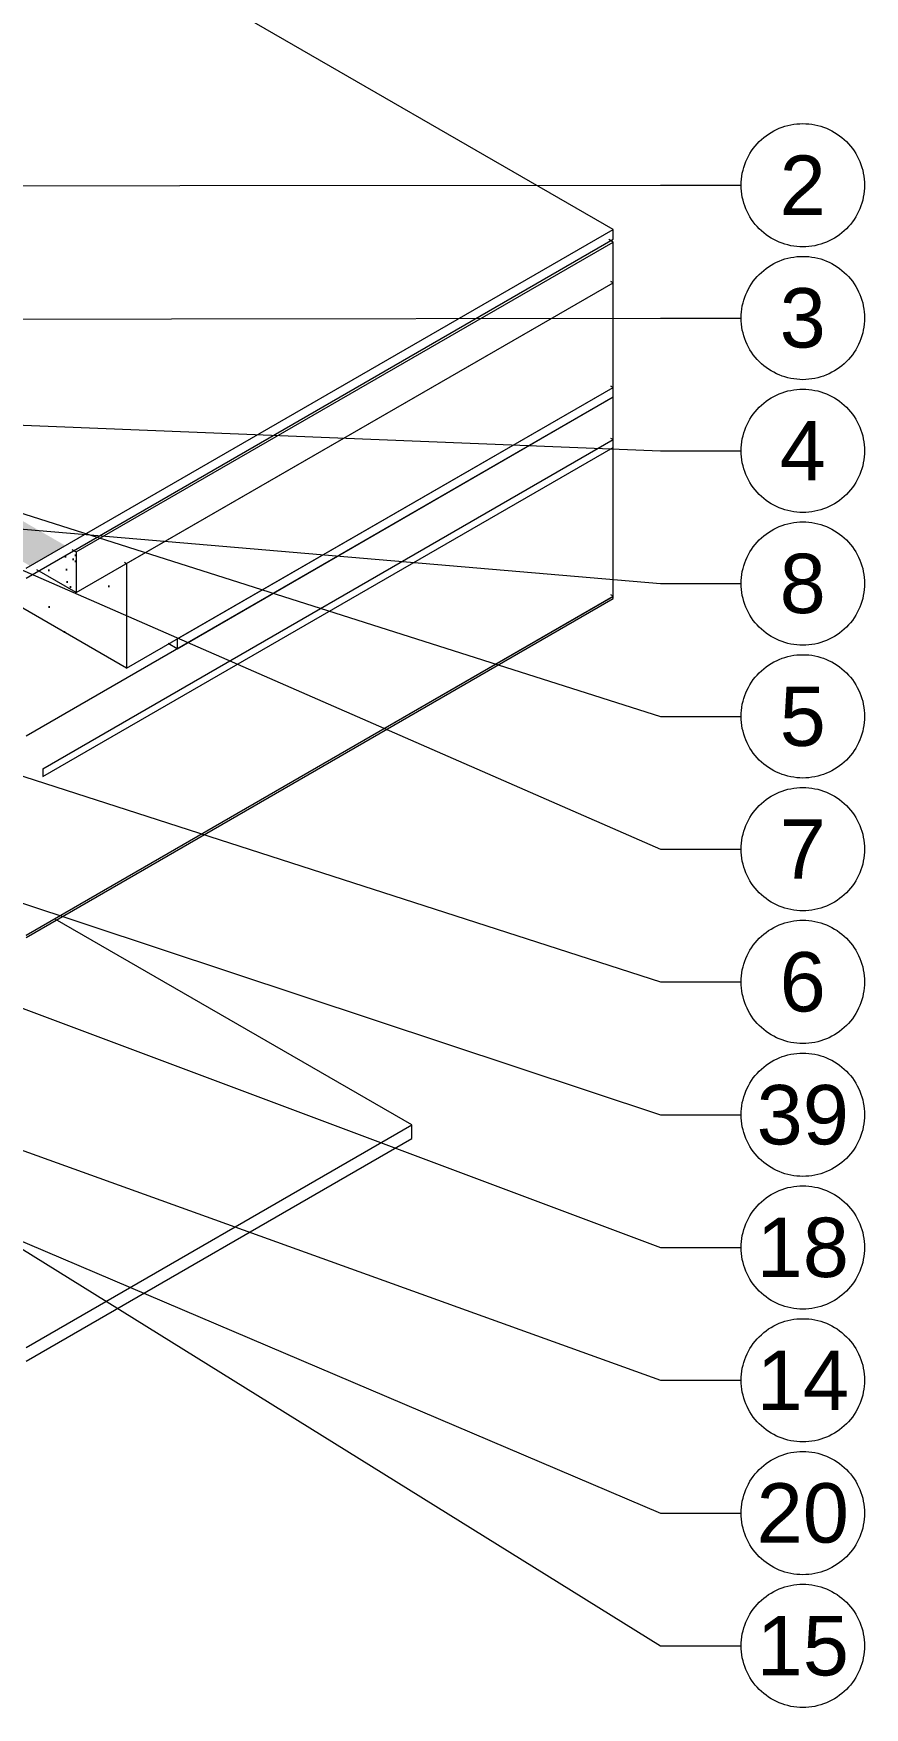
# Model space of a CAD drawing. Header units: millimetres. Extents: x 0 to 5940, y 0 to 8400.
# Drawn here: x 2229 to 2930, y 5508 to 6920 of the extents above; entities that cross this region are included whole.
import ezdxf

# ---------------------------------------------------------------- set-up
doc = ezdxf.new("R2010")
doc.units = ezdxf.units.MM
doc.header["$LTSCALE"] = 20
for name, color, linetype in [('1-CORTE-LINEAS', 7, 'Continuous'), ('2-DETALLES-ARISTAS', 7, 'Continuous'), ('2-DETALLES-RAYADOS', 8, 'Continuous'), ('3-TEXTOS', 7, 'Continuous')]:
    doc.layers.add(name, color=color, linetype=linetype)
doc.styles.add('ARIAL', font='arial.ttf')

msp = doc.modelspace()

# ---------------------------------------------------------------- hatches: boundary and pattern name
at = {"layer": '2-DETALLES-RAYADOS'}
h = msp.add_hatch(dxfattribs=at)
h.set_pattern_fill('AR-SAND', scale=0.4)
h.paths.add_polyline_path([(1931.5, 6674.3), (1931, 6673.8), (1930.5, 6673.3), (1930, 6672.9), (1929.4, 6672.5), (1928.8, 6672.2), (1928.1, 6672), (1927.5, 6671.8), (1926.8, 6671.7), (1926.1, 6671.7), (1925.4, 6671.7), (1924.7, 6671.8), (1924.1, 6672), (1923.4, 6672.2), (1922.8, 6672.5), (1922.2, 6672.9), (1921.7, 6673.3), (1921.1, 6673.8), (1920.7, 6674.3), (1920.3, 6674.8), (1919.9, 6675.4), (1919.6, 6676), (1919.4, 6676.7), (1919.2, 6677.3), (1919.1, 6678), (1919.1, 6678.7), (1919.1, 6679.4), (1919.2, 6680.1), (1919.4, 6680.7), (1919.6, 6681.4), (1919.9, 6682), (1920, 6682.2), (1535.8, 6904.1), (1535.8, 6869.8), (1535.8, 6869.8), (1535.8, 6869.8), (2226.6, 6470.9), (2256.3, 6488), (1932.1, 6675.2), (1931.9, 6674.8)])
h.paths.add_polyline_path([(1692.1, 6803.1), (1691.9, 6802.5), (1691.5, 6801.9), (1691.1, 6801.3), (1690.6, 6800.8), (1690.1, 6800.3), (1689.6, 6799.9), (1689, 6799.6), (1688.4, 6799.3), (1687.7, 6799.1), (1687, 6798.9), (1686.4, 6798.8), (1685.7, 6798.8), (1685, 6798.8), (1684.3, 6798.9), (1683.6, 6799.1), (1683, 6799.3), (1682.4, 6799.6), (1681.8, 6799.9), (1681.2, 6800.3), (1680.7, 6800.8), (1680.3, 6801.3), (1679.9, 6801.9), (1679.5, 6802.5), (1679.2, 6803.1), (1679, 6803.7), (1678.8, 6804.4), (1678.7, 6805.1), (1678.7, 6805.8), (1678.7, 6806.4), (1678.8, 6807.1), (1679, 6807.8), (1679.2, 6808.4), (1679.5, 6809.1), (1679.9, 6809.6), (1680.3, 6810.2), (1680.7, 6810.7), (1681.2, 6811.2), (1681.8, 6811.6), (1682.4, 6811.9), (1683, 6812.2), (1683.6, 6812.5), (1684.3, 6812.6), (1685, 6812.7), (1685.7, 6812.8), (1686.4, 6812.7), (1687, 6812.6), (1687.7, 6812.5), (1688.4, 6812.2), (1689, 6811.9), (1689.6, 6811.6), (1690.1, 6811.2), (1690.6, 6810.7), (1691.1, 6810.2), (1691.5, 6809.6), (1691.9, 6809.1), (1692.1, 6808.4), (1692.4, 6807.8), (1692.5, 6807.1), (1692.6, 6806.4), (1692.7, 6805.8), (1692.6, 6805.1), (1692.5, 6804.4), (1692.4, 6803.7)])
h.paths.add_polyline_path([(2046.1, 6595.7), (2045.9, 6595), (2045.7, 6594.4), (2045.4, 6593.8), (2045.1, 6593.2), (2044.6, 6592.6), (2044.2, 6592.1), (2043.7, 6591.6), (2043.1, 6591.2), (2042.5, 6590.9), (2041.9, 6590.6), (2041.3, 6590.4), (2040.6, 6590.2), (2039.9, 6590.1), (2039.2, 6590.1), (2038.5, 6590.1), (2037.9, 6590.2), (2037.2, 6590.4), (2036.6, 6590.6), (2035.9, 6590.9), (2035.3, 6591.2), (2034.8, 6591.6), (2034.3, 6592.1), (2033.8, 6592.6), (2033.4, 6593.2), (2033.1, 6593.8), (2032.8, 6594.4), (2032.5, 6595), (2032.4, 6595.7), (2032.3, 6596.4), (2032.2, 6597.1), (2032.3, 6597.7), (2032.4, 6598.4), (2032.5, 6599.1), (2032.8, 6599.7), (2033.1, 6600.4), (2033.4, 6600.9), (2033.8, 6601.5), (2034.3, 6602), (2034.8, 6602.5), (2035.3, 6602.9), (2035.9, 6603.2), (2036.6, 6603.5), (2037.2, 6603.8), (2037.9, 6603.9), (2038.5, 6604), (2039.2, 6604.1), (2039.9, 6604), (2040.6, 6603.9), (2041.3, 6603.8), (2041.9, 6603.5), (2042.5, 6603.2), (2043.1, 6602.9), (2043.7, 6602.5), (2044.2, 6602), (2044.6, 6601.5), (2045.1, 6600.9), (2045.4, 6600.4), (2045.7, 6599.7), (2045.9, 6599.1), (2046.1, 6598.4), (2046.2, 6597.7), (2046.2, 6597.1), (2046.2, 6596.4)])
h.paths.add_polyline_path([(2159.3, 6536), (2159.2, 6535.3), (2159.1, 6534.6), (2158.8, 6534), (2158.5, 6533.3), (2158.2, 6532.8), (2157.8, 6532.2), (2157.3, 6531.7), (2156.8, 6531.2), (2156.3, 6530.8), (2155.7, 6530.5), (2155, 6530.2), (2154.4, 6529.9), (2153.7, 6529.8), (2153.1, 6529.7), (2152.4, 6529.6), (2151.7, 6529.7), (2151, 6529.8), (2150.3, 6529.9), (2149.7, 6530.2), (2149.1, 6530.5), (2148.5, 6530.8), (2147.9, 6531.2), (2147.4, 6531.7), (2147, 6532.2), (2146.5, 6532.8), (2146.2, 6533.3), (2145.9, 6534), (2145.7, 6534.6), (2145.5, 6535.3), (2145.4, 6536), (2145.4, 6536.6), (2145.4, 6537.3), (2145.5, 6538), (2145.7, 6538.7), (2145.9, 6539.3), (2146.2, 6539.9), (2146.5, 6540.5), (2147, 6541.1), (2147.4, 6541.6), (2147.9, 6542.1), (2148.5, 6542.5), (2149.1, 6542.8), (2149.7, 6543.1), (2150.3, 6543.3), (2151, 6543.5), (2151.7, 6543.6), (2152.4, 6543.6), (2153.1, 6543.6), (2153.7, 6543.5), (2154.4, 6543.3), (2155, 6543.1), (2155.7, 6542.8), (2156.3, 6542.5), (2156.8, 6542.1), (2157.3, 6541.6), (2157.8, 6541.1), (2158.2, 6540.5), (2158.5, 6539.9), (2158.8, 6539.3), (2159.1, 6538.7), (2159.2, 6538), (2159.3, 6537.3), (2159.4, 6536.6)])
h = msp.add_hatch(dxfattribs=at)
h.set_pattern_fill('AR-CONC', scale=0.6)
h.paths.add_polyline_path([(1920.3, 6682.6), (1920.7, 6683.1), (1921.1, 6683.7), (1921.7, 6684.1), (1922.2, 6684.5), (1922.8, 6684.9), (1923.4, 6685.2), (1924.1, 6685.4), (1924.7, 6685.6), (1925.4, 6685.7), (1926.1, 6685.7), (1926.8, 6685.7), (1927.5, 6685.6), (1928.1, 6685.4), (1928.8, 6685.2), (1929.4, 6684.9), (1930, 6684.5), (1930.5, 6684.1), (1931, 6683.7), (1931.5, 6683.1), (1931.9, 6682.6), (1932.3, 6682), (1932.6, 6681.4), (1932.8, 6680.7), (1933, 6680.1), (1933.1, 6679.4), (1933.1, 6678.7), (1933.1, 6678), (1933, 6677.3), (1932.8, 6676.7), (1932.6, 6676), (1932.3, 6675.4), (1932.1, 6675.2), (2256.3, 6488), (2269, 6495.4), (1586.7, 6889.4), (1586.7, 6874.7), (1920, 6682.2)])
h = msp.add_hatch(dxfattribs=at)
h.set_pattern_fill('AR-SAND', scale=0.4)
h.paths.add_polyline_path([(2263.4, 6484), (2233.7, 6466.8), (2265.5, 6448.4), (2265.5, 6482.7), (2265.5, 6482.7), (2265.5, 6482.7)])
h = msp.add_hatch(dxfattribs=at)
h.set_pattern_fill('AR-CONC', scale=0.6)
h.paths.add_polyline_path([(2278.2, 6490.1), (2276.1, 6491.3), (2263.4, 6484), (2265.5, 6482.7), (2265.5, 6482.7)])
h = msp.add_hatch(dxfattribs=at)
h.set_pattern_fill('AR-CONC', scale=0.6)
h.paths.add_polyline_path([(2189.1, 6453.3), (2307.9, 6384.8), (2307.9, 6472.9), (2265.5, 6448.4), (2233.7, 6466.8), (2223.1, 6460.7), (2223.1, 6460.7), (2200.5, 6473.8), (2200.5, 6459.9)])

# ---------------------------------------------------------------- linework, layer by layer
at = {"layer": '1-CORTE-LINEAS', "color": 7, "lineweight": 18}
for points in [[(2930, 6792), (2930, 6789.5), (2929.8, 6786.9), (2929.5, 6784.4), (2929, 6781.9), (2928.5, 6779.4), (2927.8, 6776.9), (2927, 6774.5), (2926.1, 6772.1), (2925.1, 6769.8), (2923.9, 6767.5), (2922.6, 6765.3), (2921.3, 6763.1), (2919.8, 6761), (2918.2, 6759), (2916.6, 6757.1), (2914.8, 6755.2), (2913, 6753.5), (2911, 6751.8), (2909, 6750.2), (2906.9, 6748.8), (2904.8, 6747.4), (2902.6, 6746.2), (2900.3, 6745), (2897.9, 6744), (2895.6, 6743.1), (2893.1, 6742.3), (2890.7, 6741.6), (2888.2, 6741), (2885.7, 6740.6), (2883.1, 6740.3), (2880.6, 6740.1), (2878, 6740), (2875.5, 6740.1), (2872.9, 6740.3), (2870.4, 6740.6), (2867.9, 6741), (2865.4, 6741.6), (2863, 6742.3), (2860.5, 6743.1), (2858.1, 6744), (2855.8, 6745), (2853.5, 6746.2), (2851.3, 6747.4), (2849.2, 6748.8), (2847.1, 6750.2), (2845.1, 6751.8), (2843.1, 6753.5), (2841.3, 6755.2), (2839.5, 6757.1), (2837.8, 6759), (2836.3, 6761), (2834.8, 6763.1), (2833.4, 6765.3), (2832.2, 6767.5), (2831, 6769.8), (2830, 6772.1), (2829.1, 6774.5), (2828.3, 6776.9), (2827.6, 6779.4), (2827, 6781.9), (2826.6, 6784.4), (2826.3, 6786.9), (2826.1, 6789.5), (2826, 6792), (2826.1, 6794.6), (2826.3, 6797.1), (2826.6, 6799.6), (2827, 6802.2), (2827.6, 6804.6), (2828.3, 6807.1), (2829.1, 6809.5), (2830, 6811.9), (2831, 6814.2), (2832.2, 6816.5), (2833.4, 6818.7), (2834.8, 6820.9), (2836.3, 6823), (2837.8, 6825), (2839.5, 6826.9), (2841.3, 6828.8), (2843.1, 6830.5), (2845.1, 6832.2), (2847.1, 6833.8), (2849.2, 6835.2), (2851.3, 6836.6), (2853.5, 6837.9), (2855.8, 6839), (2858.1, 6840.1), (2860.5, 6841), (2863, 6841.8), (2865.4, 6842.5), (2867.9, 6843), (2870.4, 6843.4), (2872.9, 6843.8), (2875.5, 6843.9), (2878, 6844), (2880.6, 6843.9), (2883.1, 6843.8), (2885.7, 6843.4), (2888.2, 6843), (2890.7, 6842.5), (2893.1, 6841.8), (2895.6, 6841), (2897.9, 6840.1), (2900.3, 6839), (2902.6, 6837.9), (2904.8, 6836.6), (2906.9, 6835.2), (2909, 6833.8), (2911, 6832.2), (2913, 6830.5), (2914.8, 6828.8), (2916.6, 6826.9), (2918.2, 6825), (2919.8, 6823), (2921.3, 6820.9), (2922.6, 6818.7), (2923.9, 6816.5), (2925.1, 6814.2), (2926.1, 6811.9), (2927, 6809.5), (2927.8, 6807.1), (2928.5, 6804.6), (2929, 6802.2), (2929.5, 6799.6), (2929.8, 6797.1), (2930, 6794.6), (2930, 6792)], [(2930, 6680), (2930, 6677.5), (2929.8, 6674.9), (2929.5, 6672.4), (2929, 6669.9), (2928.5, 6667.4), (2927.8, 6664.9), (2927, 6662.5), (2926.1, 6660.1), (2925.1, 6657.8), (2923.9, 6655.5), (2922.6, 6653.3), (2921.3, 6651.1), (2919.8, 6649), (2918.2, 6647), (2916.6, 6645.1), (2914.8, 6643.2), (2913, 6641.5), (2911, 6639.8), (2909, 6638.2), (2906.9, 6636.8), (2904.8, 6635.4), (2902.6, 6634.2), (2900.3, 6633), (2897.9, 6632), (2895.6, 6631.1), (2893.1, 6630.3), (2890.7, 6629.6), (2888.2, 6629), (2885.7, 6628.6), (2883.1, 6628.3), (2880.6, 6628.1), (2878, 6628), (2875.5, 6628.1), (2872.9, 6628.3), (2870.4, 6628.6), (2867.9, 6629), (2865.4, 6629.6), (2863, 6630.3), (2860.5, 6631.1), (2858.1, 6632), (2855.8, 6633), (2853.5, 6634.2), (2851.3, 6635.4), (2849.2, 6636.8), (2847.1, 6638.2), (2845.1, 6639.8), (2843.1, 6641.5), (2841.3, 6643.2), (2839.5, 6645.1), (2837.8, 6647), (2836.3, 6649), (2834.8, 6651.1), (2833.4, 6653.3), (2832.2, 6655.5), (2831, 6657.8), (2830, 6660.1), (2829.1, 6662.5), (2828.3, 6664.9), (2827.6, 6667.4), (2827, 6669.9), (2826.6, 6672.4), (2826.3, 6674.9), (2826.1, 6677.5), (2826, 6680), (2826.1, 6682.6), (2826.3, 6685.1), (2826.6, 6687.6), (2827, 6690.2), (2827.6, 6692.7), (2828.3, 6695.1), (2829.1, 6697.5), (2830, 6699.9), (2831, 6702.2), (2832.2, 6704.5), (2833.4, 6706.7), (2834.8, 6708.9), (2836.3, 6711), (2837.8, 6713), (2839.5, 6714.9), (2841.3, 6716.8), (2843.1, 6718.5), (2845.1, 6720.2), (2847.1, 6721.8), (2849.2, 6723.2), (2851.3, 6724.6), (2853.5, 6725.9), (2855.8, 6727), (2858.1, 6728.1), (2860.5, 6729), (2863, 6729.8), (2865.4, 6730.5), (2867.9, 6731), (2870.4, 6731.4), (2872.9, 6731.8), (2875.5, 6731.9), (2878, 6732), (2880.6, 6731.9), (2883.1, 6731.8), (2885.7, 6731.4), (2888.2, 6731), (2890.7, 6730.5), (2893.1, 6729.8), (2895.6, 6729), (2897.9, 6728.1), (2900.3, 6727), (2902.6, 6725.9), (2904.8, 6724.6), (2906.9, 6723.2), (2909, 6721.8), (2911, 6720.2), (2913, 6718.5), (2914.8, 6716.8), (2916.6, 6714.9), (2918.2, 6713), (2919.8, 6711), (2921.3, 6708.9), (2922.6, 6706.7), (2923.9, 6704.5), (2925.1, 6702.2), (2926.1, 6699.9), (2927, 6697.5), (2927.8, 6695.1), (2928.5, 6692.7), (2929, 6690.2), (2929.5, 6687.6), (2929.8, 6685.1), (2930, 6682.6), (2930, 6680)], [(2930, 6568), (2930, 6565.5), (2929.8, 6562.9), (2929.5, 6560.4), (2929, 6557.9), (2928.5, 6555.4), (2927.8, 6552.9), (2927, 6550.5), (2926.1, 6548.1), (2925.1, 6545.8), (2923.9, 6543.5), (2922.6, 6541.3), (2921.3, 6539.1), (2919.8, 6537), (2918.2, 6535), (2916.6, 6533.1), (2914.8, 6531.2), (2913, 6529.5), (2911, 6527.8), (2909, 6526.2), (2906.9, 6524.8), (2904.8, 6523.4), (2902.6, 6522.2), (2900.3, 6521), (2897.9, 6520), (2895.6, 6519.1), (2893.1, 6518.3), (2890.7, 6517.6), (2888.2, 6517), (2885.7, 6516.6), (2883.1, 6516.3), (2880.6, 6516.1), (2878, 6516), (2875.5, 6516.1), (2872.9, 6516.3), (2870.4, 6516.6), (2867.9, 6517), (2865.4, 6517.6), (2863, 6518.3), (2860.5, 6519.1), (2858.1, 6520), (2855.8, 6521), (2853.5, 6522.2), (2851.3, 6523.4), (2849.2, 6524.8), (2847.1, 6526.2), (2845.1, 6527.8), (2843.1, 6529.5), (2841.3, 6531.2), (2839.5, 6533.1), (2837.8, 6535), (2836.3, 6537), (2834.8, 6539.1), (2833.4, 6541.3), (2832.2, 6543.5), (2831, 6545.8), (2830, 6548.1), (2829.1, 6550.5), (2828.3, 6552.9), (2827.6, 6555.4), (2827, 6557.9), (2826.6, 6560.4), (2826.3, 6562.9), (2826.1, 6565.5), (2826, 6568), (2826.1, 6570.6), (2826.3, 6573.1), (2826.6, 6575.6), (2827, 6578.2), (2827.6, 6580.7), (2828.3, 6583.1), (2829.1, 6585.5), (2830, 6587.9), (2831, 6590.2), (2832.2, 6592.5), (2833.4, 6594.7), (2834.8, 6596.9), (2836.3, 6599), (2837.8, 6601), (2839.5, 6602.9), (2841.3, 6604.8), (2843.1, 6606.5), (2845.1, 6608.2), (2847.1, 6609.8), (2849.2, 6611.2), (2851.3, 6612.6), (2853.5, 6613.9), (2855.8, 6615), (2858.1, 6616.1), (2860.5, 6617), (2863, 6617.8), (2865.4, 6618.5), (2867.9, 6619), (2870.4, 6619.5), (2872.9, 6619.8), (2875.5, 6619.9), (2878, 6620), (2880.6, 6619.9), (2883.1, 6619.8), (2885.7, 6619.5), (2888.2, 6619), (2890.7, 6618.5), (2893.1, 6617.8), (2895.6, 6617), (2897.9, 6616.1), (2900.3, 6615), (2902.6, 6613.9), (2904.8, 6612.6), (2906.9, 6611.2), (2909, 6609.8), (2911, 6608.2), (2913, 6606.5), (2914.8, 6604.8), (2916.6, 6602.9), (2918.2, 6601), (2919.8, 6599), (2921.3, 6596.9), (2922.6, 6594.7), (2923.9, 6592.5), (2925.1, 6590.2), (2926.1, 6587.9), (2927, 6585.5), (2927.8, 6583.1), (2928.5, 6580.7), (2929, 6578.2), (2929.5, 6575.6), (2929.8, 6573.1), (2930, 6570.6), (2930, 6568)], [(2930, 6456), (2930, 6453.5), (2929.8, 6450.9), (2929.5, 6448.4), (2929, 6445.9), (2928.5, 6443.4), (2927.8, 6440.9), (2927, 6438.5), (2926.1, 6436.1), (2925.1, 6433.8), (2923.9, 6431.5), (2922.6, 6429.3), (2921.3, 6427.1), (2919.8, 6425), (2918.2, 6423), (2916.6, 6421.1), (2914.8, 6419.2), (2913, 6417.5), (2911, 6415.8), (2909, 6414.2), (2906.9, 6412.8), (2904.8, 6411.4), (2902.6, 6410.2), (2900.3, 6409), (2897.9, 6408), (2895.6, 6407.1), (2893.1, 6406.3), (2890.7, 6405.6), (2888.2, 6405), (2885.7, 6404.6), (2883.1, 6404.3), (2880.6, 6404.1), (2878, 6404), (2875.5, 6404.1), (2872.9, 6404.3), (2870.4, 6404.6), (2867.9, 6405), (2865.4, 6405.6), (2863, 6406.3), (2860.5, 6407.1), (2858.1, 6408), (2855.8, 6409), (2853.5, 6410.2), (2851.3, 6411.4), (2849.2, 6412.8), (2847.1, 6414.2), (2845.1, 6415.8), (2843.1, 6417.5), (2841.3, 6419.2), (2839.5, 6421.1), (2837.8, 6423), (2836.3, 6425), (2834.8, 6427.1), (2833.4, 6429.3), (2832.2, 6431.5), (2831, 6433.8), (2830, 6436.1), (2829.1, 6438.5), (2828.3, 6440.9), (2827.6, 6443.4), (2827, 6445.9), (2826.6, 6448.4), (2826.3, 6450.9), (2826.1, 6453.5), (2826, 6456), (2826.1, 6458.6), (2826.3, 6461.1), (2826.6, 6463.6), (2827, 6466.2), (2827.6, 6468.7), (2828.3, 6471.1), (2829.1, 6473.5), (2830, 6475.9), (2831, 6478.2), (2832.2, 6480.5), (2833.4, 6482.7), (2834.8, 6484.9), (2836.3, 6487), (2837.8, 6489), (2839.5, 6490.9), (2841.3, 6492.8), (2843.1, 6494.5), (2845.1, 6496.2), (2847.1, 6497.8), (2849.2, 6499.2), (2851.3, 6500.6), (2853.5, 6501.9), (2855.8, 6503), (2858.1, 6504.1), (2860.5, 6505), (2863, 6505.8), (2865.4, 6506.5), (2867.9, 6507), (2870.4, 6507.5), (2872.9, 6507.8), (2875.5, 6508), (2878, 6508), (2880.6, 6508), (2883.1, 6507.8), (2885.7, 6507.5), (2888.2, 6507), (2890.7, 6506.5), (2893.1, 6505.8), (2895.6, 6505), (2897.9, 6504.1), (2900.3, 6503), (2902.6, 6501.9), (2904.8, 6500.6), (2906.9, 6499.2), (2909, 6497.8), (2911, 6496.2), (2913, 6494.5), (2914.8, 6492.8), (2916.6, 6490.9), (2918.2, 6489), (2919.8, 6487), (2921.3, 6484.9), (2922.6, 6482.7), (2923.9, 6480.5), (2925.1, 6478.2), (2926.1, 6475.9), (2927, 6473.5), (2927.8, 6471.1), (2928.5, 6468.7), (2929, 6466.2), (2929.5, 6463.6), (2929.8, 6461.1), (2930, 6458.6), (2930, 6456)], [(2930, 6344), (2930, 6341.5), (2929.8, 6338.9), (2929.5, 6336.4), (2929, 6333.9), (2928.5, 6331.4), (2927.8, 6328.9), (2927, 6326.5), (2926.1, 6324.1), (2925.1, 6321.8), (2923.9, 6319.5), (2922.6, 6317.3), (2921.3, 6315.1), (2919.8, 6313), (2918.2, 6311), (2916.6, 6309.1), (2914.8, 6307.2), (2913, 6305.5), (2911, 6303.8), (2909, 6302.2), (2906.9, 6300.8), (2904.8, 6299.4), (2902.6, 6298.2), (2900.3, 6297), (2897.9, 6296), (2895.6, 6295.1), (2893.1, 6294.3), (2890.7, 6293.6), (2888.2, 6293), (2885.7, 6292.6), (2883.1, 6292.3), (2880.6, 6292.1), (2878, 6292), (2875.5, 6292.1), (2872.9, 6292.3), (2870.4, 6292.6), (2867.9, 6293), (2865.4, 6293.6), (2863, 6294.3), (2860.5, 6295.1), (2858.1, 6296), (2855.8, 6297), (2853.5, 6298.2), (2851.3, 6299.4), (2849.2, 6300.8), (2847.1, 6302.2), (2845.1, 6303.8), (2843.1, 6305.5), (2841.3, 6307.2), (2839.5, 6309.1), (2837.8, 6311), (2836.3, 6313), (2834.8, 6315.1), (2833.4, 6317.3), (2832.2, 6319.5), (2831, 6321.8), (2830, 6324.1), (2829.1, 6326.5), (2828.3, 6328.9), (2827.6, 6331.4), (2827, 6333.9), (2826.6, 6336.4), (2826.3, 6338.9), (2826.1, 6341.5), (2826, 6344), (2826.1, 6346.6), (2826.3, 6349.1), (2826.6, 6351.6), (2827, 6354.2), (2827.6, 6356.7), (2828.3, 6359.1), (2829.1, 6361.5), (2830, 6363.9), (2831, 6366.3), (2832.2, 6368.5), (2833.4, 6370.7), (2834.8, 6372.9), (2836.3, 6375), (2837.8, 6377), (2839.5, 6378.9), (2841.3, 6380.8), (2843.1, 6382.5), (2845.1, 6384.2), (2847.1, 6385.8), (2849.2, 6387.3), (2851.3, 6388.6), (2853.5, 6389.9), (2855.8, 6391), (2858.1, 6392.1), (2860.5, 6393), (2863, 6393.8), (2865.4, 6394.5), (2867.9, 6395), (2870.4, 6395.5), (2872.9, 6395.8), (2875.5, 6396), (2878, 6396), (2880.6, 6396), (2883.1, 6395.8), (2885.7, 6395.5), (2888.2, 6395), (2890.7, 6394.5), (2893.1, 6393.8), (2895.6, 6393), (2897.9, 6392.1), (2900.3, 6391), (2902.6, 6389.9), (2904.8, 6388.6), (2906.9, 6387.3), (2909, 6385.8), (2911, 6384.2), (2913, 6382.5), (2914.8, 6380.8), (2916.6, 6378.9), (2918.2, 6377), (2919.8, 6375), (2921.3, 6372.9), (2922.6, 6370.7), (2923.9, 6368.5), (2925.1, 6366.3), (2926.1, 6363.9), (2927, 6361.5), (2927.8, 6359.1), (2928.5, 6356.7), (2929, 6354.2), (2929.5, 6351.6), (2929.8, 6349.1), (2930, 6346.6), (2930, 6344)], [(2930, 6232), (2930, 6229.5), (2929.8, 6226.9), (2929.5, 6224.4), (2929, 6221.9), (2928.5, 6219.4), (2927.8, 6216.9), (2927, 6214.5), (2926.1, 6212.1), (2925.1, 6209.8), (2923.9, 6207.5), (2922.6, 6205.3), (2921.3, 6203.1), (2919.8, 6201), (2918.2, 6199), (2916.6, 6197.1), (2914.8, 6195.2), (2913, 6193.5), (2911, 6191.8), (2909, 6190.3), (2906.9, 6188.8), (2904.8, 6187.4), (2902.6, 6186.2), (2900.3, 6185), (2897.9, 6184), (2895.6, 6183.1), (2893.1, 6182.3), (2890.7, 6181.6), (2888.2, 6181), (2885.7, 6180.6), (2883.1, 6180.3), (2880.6, 6180.1), (2878, 6180), (2875.5, 6180.1), (2872.9, 6180.3), (2870.4, 6180.6), (2867.9, 6181), (2865.4, 6181.6), (2863, 6182.3), (2860.5, 6183.1), (2858.1, 6184), (2855.8, 6185), (2853.5, 6186.2), (2851.3, 6187.4), (2849.2, 6188.8), (2847.1, 6190.3), (2845.1, 6191.8), (2843.1, 6193.5), (2841.3, 6195.2), (2839.5, 6197.1), (2837.8, 6199), (2836.3, 6201), (2834.8, 6203.1), (2833.4, 6205.3), (2832.2, 6207.5), (2831, 6209.8), (2830, 6212.1), (2829.1, 6214.5), (2828.3, 6216.9), (2827.6, 6219.4), (2827, 6221.9), (2826.6, 6224.4), (2826.3, 6226.9), (2826.1, 6229.5), (2826, 6232), (2826.1, 6234.6), (2826.3, 6237.1), (2826.6, 6239.6), (2827, 6242.2), (2827.6, 6244.7), (2828.3, 6247.1), (2829.1, 6249.5), (2830, 6251.9), (2831, 6254.3), (2832.2, 6256.5), (2833.4, 6258.7), (2834.8, 6260.9), (2836.3, 6263), (2837.8, 6265), (2839.5, 6266.9), (2841.3, 6268.8), (2843.1, 6270.5), (2845.1, 6272.2), (2847.1, 6273.8), (2849.2, 6275.3), (2851.3, 6276.6), (2853.5, 6277.9), (2855.8, 6279), (2858.1, 6280.1), (2860.5, 6281), (2863, 6281.8), (2865.4, 6282.5), (2867.9, 6283), (2870.4, 6283.5), (2872.9, 6283.8), (2875.5, 6284), (2878, 6284), (2880.6, 6284), (2883.1, 6283.8), (2885.7, 6283.5), (2888.2, 6283), (2890.7, 6282.5), (2893.1, 6281.8), (2895.6, 6281), (2897.9, 6280.1), (2900.3, 6279), (2902.6, 6277.9), (2904.8, 6276.6), (2906.9, 6275.3), (2909, 6273.8), (2911, 6272.2), (2913, 6270.5), (2914.8, 6268.8), (2916.6, 6266.9), (2918.2, 6265), (2919.8, 6263), (2921.3, 6260.9), (2922.6, 6258.7), (2923.9, 6256.5), (2925.1, 6254.3), (2926.1, 6251.9), (2927, 6249.5), (2927.8, 6247.1), (2928.5, 6244.7), (2929, 6242.2), (2929.5, 6239.6), (2929.8, 6237.1), (2930, 6234.6), (2930, 6232)], [(2930, 6120), (2930, 6117.5), (2929.8, 6114.9), (2929.5, 6112.4), (2929, 6109.9), (2928.5, 6107.4), (2927.8, 6104.9), (2927, 6102.5), (2926.1, 6100.1), (2925.1, 6097.8), (2923.9, 6095.5), (2922.6, 6093.3), (2921.3, 6091.1), (2919.8, 6089), (2918.2, 6087), (2916.6, 6085.1), (2914.8, 6083.2), (2913, 6081.5), (2911, 6079.8), (2909, 6078.3), (2906.9, 6076.8), (2904.8, 6075.4), (2902.6, 6074.2), (2900.3, 6073), (2897.9, 6072), (2895.6, 6071.1), (2893.1, 6070.3), (2890.7, 6069.6), (2888.2, 6069), (2885.7, 6068.6), (2883.1, 6068.3), (2880.6, 6068.1), (2878, 6068), (2875.5, 6068.1), (2872.9, 6068.3), (2870.4, 6068.6), (2867.9, 6069), (2865.4, 6069.6), (2863, 6070.3), (2860.5, 6071.1), (2858.1, 6072), (2855.8, 6073), (2853.5, 6074.2), (2851.3, 6075.4), (2849.2, 6076.8), (2847.1, 6078.3), (2845.1, 6079.8), (2843.1, 6081.5), (2841.3, 6083.2), (2839.5, 6085.1), (2837.8, 6087), (2836.3, 6089), (2834.8, 6091.1), (2833.4, 6093.3), (2832.2, 6095.5), (2831, 6097.8), (2830, 6100.1), (2829.1, 6102.5), (2828.3, 6104.9), (2827.6, 6107.4), (2827, 6109.9), (2826.6, 6112.4), (2826.3, 6114.9), (2826.1, 6117.5), (2826, 6120), (2826.1, 6122.6), (2826.3, 6125.1), (2826.6, 6127.6), (2827, 6130.2), (2827.6, 6132.7), (2828.3, 6135.1), (2829.1, 6137.5), (2830, 6139.9), (2831, 6142.3), (2832.2, 6144.5), (2833.4, 6146.7), (2834.8, 6148.9), (2836.3, 6151), (2837.8, 6153), (2839.5, 6154.9), (2841.3, 6156.8), (2843.1, 6158.5), (2845.1, 6160.2), (2847.1, 6161.8), (2849.2, 6163.3), (2851.3, 6164.6), (2853.5, 6165.9), (2855.8, 6167), (2858.1, 6168.1), (2860.5, 6169), (2863, 6169.8), (2865.4, 6170.5), (2867.9, 6171), (2870.4, 6171.5), (2872.9, 6171.8), (2875.5, 6172), (2878, 6172), (2880.6, 6172), (2883.1, 6171.8), (2885.7, 6171.5), (2888.2, 6171), (2890.7, 6170.5), (2893.1, 6169.8), (2895.6, 6169), (2897.9, 6168.1), (2900.3, 6167), (2902.6, 6165.9), (2904.8, 6164.6), (2906.9, 6163.3), (2909, 6161.8), (2911, 6160.2), (2913, 6158.5), (2914.8, 6156.8), (2916.6, 6154.9), (2918.2, 6153), (2919.8, 6151), (2921.3, 6148.9), (2922.6, 6146.7), (2923.9, 6144.5), (2925.1, 6142.3), (2926.1, 6139.9), (2927, 6137.5), (2927.8, 6135.1), (2928.5, 6132.7), (2929, 6130.2), (2929.5, 6127.6), (2929.8, 6125.1), (2930, 6122.6), (2930, 6120)], [(2930, 6008), (2930, 6005.5), (2929.8, 6002.9), (2929.5, 6000.4), (2929, 5997.9), (2928.5, 5995.4), (2927.8, 5992.9), (2927, 5990.5), (2926.1, 5988.1), (2925.1, 5985.8), (2923.9, 5983.5), (2922.6, 5981.3), (2921.3, 5979.1), (2919.8, 5977), (2918.2, 5975), (2916.6, 5973.1), (2914.8, 5971.2), (2913, 5969.5), (2911, 5967.8), (2909, 5966.3), (2906.9, 5964.8), (2904.8, 5963.4), (2902.6, 5962.2), (2900.3, 5961), (2897.9, 5960), (2895.6, 5959.1), (2893.1, 5958.3), (2890.7, 5957.6), (2888.2, 5957), (2885.7, 5956.6), (2883.1, 5956.3), (2880.6, 5956.1), (2878, 5956), (2875.5, 5956.1), (2872.9, 5956.3), (2870.4, 5956.6), (2867.9, 5957), (2865.4, 5957.6), (2863, 5958.3), (2860.5, 5959.1), (2858.1, 5960), (2855.8, 5961), (2853.5, 5962.2), (2851.3, 5963.4), (2849.2, 5964.8), (2847.1, 5966.3), (2845.1, 5967.8), (2843.1, 5969.5), (2841.3, 5971.2), (2839.5, 5973.1), (2837.8, 5975), (2836.3, 5977), (2834.8, 5979.1), (2833.4, 5981.3), (2832.2, 5983.5), (2831, 5985.8), (2830, 5988.1), (2829.1, 5990.5), (2828.3, 5992.9), (2827.6, 5995.4), (2827, 5997.9), (2826.6, 6000.4), (2826.3, 6002.9), (2826.1, 6005.5), (2826, 6008), (2826.1, 6010.6), (2826.3, 6013.1), (2826.6, 6015.6), (2827, 6018.2), (2827.6, 6020.7), (2828.3, 6023.1), (2829.1, 6025.5), (2830, 6027.9), (2831, 6030.3), (2832.2, 6032.5), (2833.4, 6034.7), (2834.8, 6036.9), (2836.3, 6039), (2837.8, 6041), (2839.5, 6042.9), (2841.3, 6044.8), (2843.1, 6046.5), (2845.1, 6048.2), (2847.1, 6049.8), (2849.2, 6051.3), (2851.3, 6052.6), (2853.5, 6053.9), (2855.8, 6055), (2858.1, 6056.1), (2860.5, 6057), (2863, 6057.8), (2865.4, 6058.5), (2867.9, 6059), (2870.4, 6059.5), (2872.9, 6059.8), (2875.5, 6060), (2878, 6060), (2880.6, 6060), (2883.1, 6059.8), (2885.7, 6059.5), (2888.2, 6059), (2890.7, 6058.5), (2893.1, 6057.8), (2895.6, 6057), (2897.9, 6056.1), (2900.3, 6055), (2902.6, 6053.9), (2904.8, 6052.6), (2906.9, 6051.3), (2909, 6049.8), (2911, 6048.2), (2913, 6046.5), (2914.8, 6044.8), (2916.6, 6042.9), (2918.2, 6041), (2919.8, 6039), (2921.3, 6036.9), (2922.6, 6034.7), (2923.9, 6032.5), (2925.1, 6030.3), (2926.1, 6027.9), (2927, 6025.5), (2927.8, 6023.1), (2928.5, 6020.7), (2929, 6018.2), (2929.5, 6015.6), (2929.8, 6013.1), (2930, 6010.6), (2930, 6008)], [(2930, 5896), (2930, 5893.5), (2929.8, 5890.9), (2929.5, 5888.4), (2929, 5885.9), (2928.5, 5883.4), (2927.8, 5880.9), (2927, 5878.5), (2926.1, 5876.1), (2925.1, 5873.8), (2923.9, 5871.5), (2922.6, 5869.3), (2921.3, 5867.1), (2919.8, 5865), (2918.2, 5863), (2916.6, 5861.1), (2914.8, 5859.2), (2913, 5857.5), (2911, 5855.8), (2909, 5854.3), (2906.9, 5852.8), (2904.8, 5851.4), (2902.6, 5850.2), (2900.3, 5849), (2897.9, 5848), (2895.6, 5847.1), (2893.1, 5846.3), (2890.7, 5845.6), (2888.2, 5845), (2885.7, 5844.6), (2883.1, 5844.3), (2880.6, 5844.1), (2878, 5844), (2875.5, 5844.1), (2872.9, 5844.3), (2870.4, 5844.6), (2867.9, 5845), (2865.4, 5845.6), (2863, 5846.3), (2860.5, 5847.1), (2858.1, 5848), (2855.8, 5849), (2853.5, 5850.2), (2851.3, 5851.4), (2849.2, 5852.8), (2847.1, 5854.3), (2845.1, 5855.8), (2843.1, 5857.5), (2841.3, 5859.2), (2839.5, 5861.1), (2837.8, 5863), (2836.3, 5865), (2834.8, 5867.1), (2833.4, 5869.3), (2832.2, 5871.5), (2831, 5873.8), (2830, 5876.1), (2829.1, 5878.5), (2828.3, 5880.9), (2827.6, 5883.4), (2827, 5885.9), (2826.6, 5888.4), (2826.3, 5890.9), (2826.1, 5893.5), (2826, 5896), (2826.1, 5898.6), (2826.3, 5901.1), (2826.6, 5903.6), (2827, 5906.2), (2827.6, 5908.7), (2828.3, 5911.1), (2829.1, 5913.5), (2830, 5915.9), (2831, 5918.3), (2832.2, 5920.5), (2833.4, 5922.7), (2834.8, 5924.9), (2836.3, 5927), (2837.8, 5929), (2839.5, 5930.9), (2841.3, 5932.8), (2843.1, 5934.5), (2845.1, 5936.2), (2847.1, 5937.8), (2849.2, 5939.3), (2851.3, 5940.6), (2853.5, 5941.9), (2855.8, 5943), (2858.1, 5944.1), (2860.5, 5945), (2863, 5945.8), (2865.4, 5946.5), (2867.9, 5947), (2870.4, 5947.5), (2872.9, 5947.8), (2875.5, 5948), (2878, 5948), (2880.6, 5948), (2883.1, 5947.8), (2885.7, 5947.5), (2888.2, 5947), (2890.7, 5946.5), (2893.1, 5945.8), (2895.6, 5945), (2897.9, 5944.1), (2900.3, 5943), (2902.6, 5941.9), (2904.8, 5940.6), (2906.9, 5939.3), (2909, 5937.8), (2911, 5936.2), (2913, 5934.5), (2914.8, 5932.8), (2916.6, 5930.9), (2918.2, 5929), (2919.8, 5927), (2921.3, 5924.9), (2922.6, 5922.7), (2923.9, 5920.5), (2925.1, 5918.3), (2926.1, 5915.9), (2927, 5913.5), (2927.8, 5911.1), (2928.5, 5908.7), (2929, 5906.2), (2929.5, 5903.6), (2929.8, 5901.1), (2930, 5898.6), (2930, 5896)], [(2930, 5784), (2930, 5781.5), (2929.8, 5778.9), (2929.5, 5776.4), (2929, 5773.9), (2928.5, 5771.4), (2927.8, 5768.9), (2927, 5766.5), (2926.1, 5764.1), (2925.1, 5761.8), (2923.9, 5759.5), (2922.6, 5757.3), (2921.3, 5755.1), (2919.8, 5753), (2918.2, 5751), (2916.6, 5749.1), (2914.8, 5747.2), (2913, 5745.5), (2911, 5743.8), (2909, 5742.3), (2906.9, 5740.8), (2904.8, 5739.4), (2902.6, 5738.2), (2900.3, 5737), (2897.9, 5736), (2895.6, 5735.1), (2893.1, 5734.3), (2890.7, 5733.6), (2888.2, 5733), (2885.7, 5732.6), (2883.1, 5732.3), (2880.6, 5732.1), (2878, 5732), (2875.5, 5732.1), (2872.9, 5732.3), (2870.4, 5732.6), (2867.9, 5733), (2865.4, 5733.6), (2863, 5734.3), (2860.5, 5735.1), (2858.1, 5736), (2855.8, 5737), (2853.5, 5738.2), (2851.3, 5739.4), (2849.2, 5740.8), (2847.1, 5742.3), (2845.1, 5743.8), (2843.1, 5745.5), (2841.3, 5747.2), (2839.5, 5749.1), (2837.8, 5751), (2836.3, 5753), (2834.8, 5755.1), (2833.4, 5757.3), (2832.2, 5759.5), (2831, 5761.8), (2830, 5764.1), (2829.1, 5766.5), (2828.3, 5768.9), (2827.6, 5771.4), (2827, 5773.9), (2826.6, 5776.4), (2826.3, 5778.9), (2826.1, 5781.5), (2826, 5784), (2826.1, 5786.6), (2826.3, 5789.1), (2826.6, 5791.6), (2827, 5794.2), (2827.6, 5796.7), (2828.3, 5799.1), (2829.1, 5801.5), (2830, 5803.9), (2831, 5806.3), (2832.2, 5808.5), (2833.4, 5810.7), (2834.8, 5812.9), (2836.3, 5815), (2837.8, 5817), (2839.5, 5818.9), (2841.3, 5820.8), (2843.1, 5822.5), (2845.1, 5824.2), (2847.1, 5825.8), (2849.2, 5827.3), (2851.3, 5828.6), (2853.5, 5829.9), (2855.8, 5831), (2858.1, 5832.1), (2860.5, 5833), (2863, 5833.8), (2865.4, 5834.5), (2867.9, 5835), (2870.4, 5835.5), (2872.9, 5835.8), (2875.5, 5836), (2878, 5836), (2880.6, 5836), (2883.1, 5835.8), (2885.7, 5835.5), (2888.2, 5835), (2890.7, 5834.5), (2893.1, 5833.8), (2895.6, 5833), (2897.9, 5832.1), (2900.3, 5831), (2902.6, 5829.9), (2904.8, 5828.6), (2906.9, 5827.3), (2909, 5825.8), (2911, 5824.2), (2913, 5822.5), (2914.8, 5820.8), (2916.6, 5818.9), (2918.2, 5817), (2919.8, 5815), (2921.3, 5812.9), (2922.6, 5810.7), (2923.9, 5808.5), (2925.1, 5806.3), (2926.1, 5803.9), (2927, 5801.5), (2927.8, 5799.1), (2928.5, 5796.7), (2929, 5794.2), (2929.5, 5791.6), (2929.8, 5789.1), (2930, 5786.6), (2930, 5784)], [(2930, 5672), (2930, 5669.5), (2929.8, 5666.9), (2929.5, 5664.4), (2929, 5661.9), (2928.5, 5659.4), (2927.8, 5656.9), (2927, 5654.5), (2926.1, 5652.1), (2925.1, 5649.8), (2923.9, 5647.5), (2922.6, 5645.3), (2921.3, 5643.1), (2919.8, 5641), (2918.2, 5639), (2916.6, 5637.1), (2914.8, 5635.2), (2913, 5633.5), (2911, 5631.8), (2909, 5630.3), (2906.9, 5628.8), (2904.8, 5627.4), (2902.6, 5626.2), (2900.3, 5625), (2897.9, 5624), (2895.6, 5623.1), (2893.1, 5622.3), (2890.7, 5621.6), (2888.2, 5621), (2885.7, 5620.6), (2883.1, 5620.3), (2880.6, 5620.1), (2878, 5620), (2875.5, 5620.1), (2872.9, 5620.3), (2870.4, 5620.6), (2867.9, 5621), (2865.4, 5621.6), (2863, 5622.3), (2860.5, 5623.1), (2858.1, 5624), (2855.8, 5625), (2853.5, 5626.2), (2851.3, 5627.4), (2849.2, 5628.8), (2847.1, 5630.3), (2845.1, 5631.8), (2843.1, 5633.5), (2841.3, 5635.2), (2839.5, 5637.1), (2837.8, 5639), (2836.3, 5641), (2834.8, 5643.1), (2833.4, 5645.3), (2832.2, 5647.5), (2831, 5649.8), (2830, 5652.1), (2829.1, 5654.5), (2828.3, 5656.9), (2827.6, 5659.4), (2827, 5661.9), (2826.6, 5664.4), (2826.3, 5666.9), (2826.1, 5669.5), (2826, 5672), (2826.1, 5674.6), (2826.3, 5677.1), (2826.6, 5679.6), (2827, 5682.2), (2827.6, 5684.7), (2828.3, 5687.1), (2829.1, 5689.5), (2830, 5691.9), (2831, 5694.3), (2832.2, 5696.5), (2833.4, 5698.8), (2834.8, 5700.9), (2836.3, 5703), (2837.8, 5705), (2839.5, 5706.9), (2841.3, 5708.8), (2843.1, 5710.6), (2845.1, 5712.2), (2847.1, 5713.8), (2849.2, 5715.3), (2851.3, 5716.6), (2853.5, 5717.9), (2855.8, 5719), (2858.1, 5720.1), (2860.5, 5721), (2863, 5721.8), (2865.4, 5722.5), (2867.9, 5723), (2870.4, 5723.5), (2872.9, 5723.8), (2875.5, 5724), (2878, 5724), (2880.6, 5724), (2883.1, 5723.8), (2885.7, 5723.5), (2888.2, 5723), (2890.7, 5722.5), (2893.1, 5721.8), (2895.6, 5721), (2897.9, 5720.1), (2900.3, 5719), (2902.6, 5717.9), (2904.8, 5716.6), (2906.9, 5715.3), (2909, 5713.8), (2911, 5712.2), (2913, 5710.6), (2914.8, 5708.8), (2916.6, 5706.9), (2918.2, 5705), (2919.8, 5703), (2921.3, 5700.9), (2922.6, 5698.8), (2923.9, 5696.5), (2925.1, 5694.3), (2926.1, 5691.9), (2927, 5689.5), (2927.8, 5687.1), (2928.5, 5684.7), (2929, 5682.2), (2929.5, 5679.6), (2929.8, 5677.1), (2930, 5674.6), (2930, 5672)], [(2930, 5560), (2930, 5557.5), (2929.8, 5554.9), (2929.5, 5552.4), (2929, 5549.9), (2928.5, 5547.4), (2927.8, 5544.9), (2927, 5542.5), (2926.1, 5540.1), (2925.1, 5537.8), (2923.9, 5535.5), (2922.6, 5533.3), (2921.3, 5531.1), (2919.8, 5529), (2918.2, 5527), (2916.6, 5525.1), (2914.8, 5523.3), (2913, 5521.5), (2911, 5519.8), (2909, 5518.3), (2906.9, 5516.8), (2904.8, 5515.4), (2902.6, 5514.2), (2900.3, 5513), (2897.9, 5512), (2895.6, 5511.1), (2893.1, 5510.3), (2890.7, 5509.6), (2888.2, 5509), (2885.7, 5508.6), (2883.1, 5508.3), (2880.6, 5508.1), (2878, 5508), (2875.5, 5508.1), (2872.9, 5508.3), (2870.4, 5508.6), (2867.9, 5509), (2865.4, 5509.6), (2863, 5510.3), (2860.5, 5511.1), (2858.1, 5512), (2855.8, 5513), (2853.5, 5514.2), (2851.3, 5515.4), (2849.2, 5516.8), (2847.1, 5518.3), (2845.1, 5519.8), (2843.1, 5521.5), (2841.3, 5523.3), (2839.5, 5525.1), (2837.8, 5527), (2836.3, 5529), (2834.8, 5531.1), (2833.4, 5533.3), (2832.2, 5535.5), (2831, 5537.8), (2830, 5540.1), (2829.1, 5542.5), (2828.3, 5544.9), (2827.6, 5547.4), (2827, 5549.9), (2826.6, 5552.4), (2826.3, 5554.9), (2826.1, 5557.5), (2826, 5560), (2826.1, 5562.6), (2826.3, 5565.1), (2826.6, 5567.6), (2827, 5570.2), (2827.6, 5572.7), (2828.3, 5575.1), (2829.1, 5577.5), (2830, 5579.9), (2831, 5582.3), (2832.2, 5584.5), (2833.4, 5586.8), (2834.8, 5588.9), (2836.3, 5591), (2837.8, 5593), (2839.5, 5594.9), (2841.3, 5596.8), (2843.1, 5598.6), (2845.1, 5600.2), (2847.1, 5601.8), (2849.2, 5603.3), (2851.3, 5604.6), (2853.5, 5605.9), (2855.8, 5607), (2858.1, 5608.1), (2860.5, 5609), (2863, 5609.8), (2865.4, 5610.5), (2867.9, 5611), (2870.4, 5611.5), (2872.9, 5611.8), (2875.5, 5612), (2878, 5612), (2880.6, 5612), (2883.1, 5611.8), (2885.7, 5611.5), (2888.2, 5611), (2890.7, 5610.5), (2893.1, 5609.8), (2895.6, 5609), (2897.9, 5608.1), (2900.3, 5607), (2902.6, 5605.9), (2904.8, 5604.6), (2906.9, 5603.3), (2909, 5601.8), (2911, 5600.2), (2913, 5598.6), (2914.8, 5596.8), (2916.6, 5594.9), (2918.2, 5593), (2919.8, 5591), (2921.3, 5588.9), (2922.6, 5586.8), (2923.9, 5584.5), (2925.1, 5582.3), (2926.1, 5579.9), (2927, 5577.5), (2927.8, 5575.1), (2928.5, 5572.7), (2929, 5570.2), (2929.5, 5567.6), (2929.8, 5565.1), (2930, 5562.6), (2930, 5560)]]:
    msp.add_lwpolyline(points, dxfattribs=at)
at = {"layer": '2-DETALLES-ARISTAS', "color": 7, "lineweight": 18}
for p, q in [((2718.1, 6754.6), (1982.8, 7179.1)), ((2223.1, 6468.9), (2718.1, 6754.6)), ((2718.1, 6746.5), (2718.1, 6754.6)), ((2307.9, 6384.8), (1688.7, 6742.3)), ((2223.1, 6460.7), (2718.1, 6746.5)), ((2265.5, 6482.7), (2718.1, 6744)), ((2718.1, 6744), (2714.4, 6746.2)), ((2718.1, 6709.7), (2718.1, 6744)), ((2265.5, 6448.4), (2718.1, 6709.7)), ((2307.9, 6472.9), (2718.1, 6709.7)), ((2716.2, 6710.8), (2718.1, 6709.7)), ((2718.1, 6709.7), (2716.2, 6710.8)), ((2718.1, 6621.5), (2718.1, 6709.7)), ((2716.2, 6622.6), (2718.1, 6621.5)), ((2718.1, 6621.5), (2716.2, 6622.6)), ((2223.1, 6327.6), (2718.1, 6613.4)), ((2307.9, 6384.8), (2718.1, 6621.5)), ((2350.4, 6409.3), (2718.1, 6621.5)), ((2350.4, 6401.1), (2718.1, 6613.4)), ((2718.1, 6613.4), (2718.1, 6621.5)), ((2718.1, 6445.2), (2718.1, 6613.4)), ((2237.2, 6299.8), (2718.1, 6577.5)), ((2237.2, 6293.3), (2718.1, 6570.9)), ((2718.1, 6577.5), (2716.2, 6578.5)), ((2718.1, 6570.9), (2718.1, 6577.5)), ((2261.8, 6484.9), (2265.5, 6482.7)), ((2265.5, 6482.7), (2265.5, 6448.4)), ((2265.5, 6448.4), (2232.2, 6467.7)), ((2306.1, 6474), (2307.9, 6472.9)), ((2307.9, 6472.9), (2307.9, 6384.8)), ((2223.1, 6159.6), (2718.1, 6445.3)), ((2223.1, 6159.4), (2718.1, 6445.2)), ((2223.1, 6157.6), (2718.1, 6443.4)), ((2718.1, 6445.3), (2716.2, 6446.4)), ((2718.1, 6443.4), (2718.1, 6445.3)), ((2350.4, 6401.1), (2343, 6405.4)), ((2350.4, 6409.3), (2350.4, 6401.1)), ((2237.2, 6299.8), (2237.2, 6293.3)), ((2548.4, 5999.4), (2247.8, 6172.9)), ((2223.1, 5811.6), (2548.4, 5999.4)), ((2223.1, 5800.1), (2548.4, 5987.9)), ((2548.4, 5987.9), (2548.4, 5999.4))]:
    msp.add_line(p, q, dxfattribs=at)
at = {"layer": '3-TEXTOS', "color": 7, "lineweight": 15}
for points in [[(1947.2, 6791.4), (2758, 6792), (2826, 6792)], [(1933.1, 6678.7), (2758, 6680), (2826, 6680)], [(2046.2, 6596.8), (2758, 6568), (2826, 6568)], [(2159, 6534.5), (2758, 6344), (2826, 6344)], [(2115.2, 6510.8), (2758, 6456), (2826, 6456)], [(2116.3, 6512.6), (2758, 6232), (2826, 6232)], [(1918.6, 6390.8), (2758, 6120), (2826, 6120)], [(1911.5, 6288.7), (2758, 6008), (2826, 6008)], [(2031.6, 6168.4), (2758, 5896), (2826, 5896)], [(1820.9, 6121.9), (2758, 5784), (2826, 5784)], [(1777, 6089.7), (2758, 5672), (2826, 5672)], [(2101.7, 5967.9), (2758, 5560), (2826, 5560)]]:
    msp.add_lwpolyline(points, dxfattribs=at)

# ---------------------------------------------------------------- texts
at = {"layer": '3-TEXTOS', "color": 7, "style": 'ARIAL'}
for s, height, p in [('2', 50.1, (2858.5, 6767)), ('3', 50.1, (2858.5, 6655.1)), ('4', 50.1, (2858.5, 6543)), ('8', 50.1, (2858.5, 6431.1)), ('5', 50.1, (2858.5, 6319.1)), ('7', 50.1, (2858.5, 6207)), ('6', 50.1, (2858.5, 6095.1)), ('39', 50.09, (2839.1, 5983)), ('18', 50.09, (2839.1, 5871.1)), ('14', 50.09, (2839.1, 5759)), ('20', 50.09, (2839.1, 5647.1)), ('15', 50.09, (2839.1, 5535.1))]:
    msp.add_text(s, height=height, dxfattribs=at).set_placement(p)

doc.saveas('drawing.dxf')
